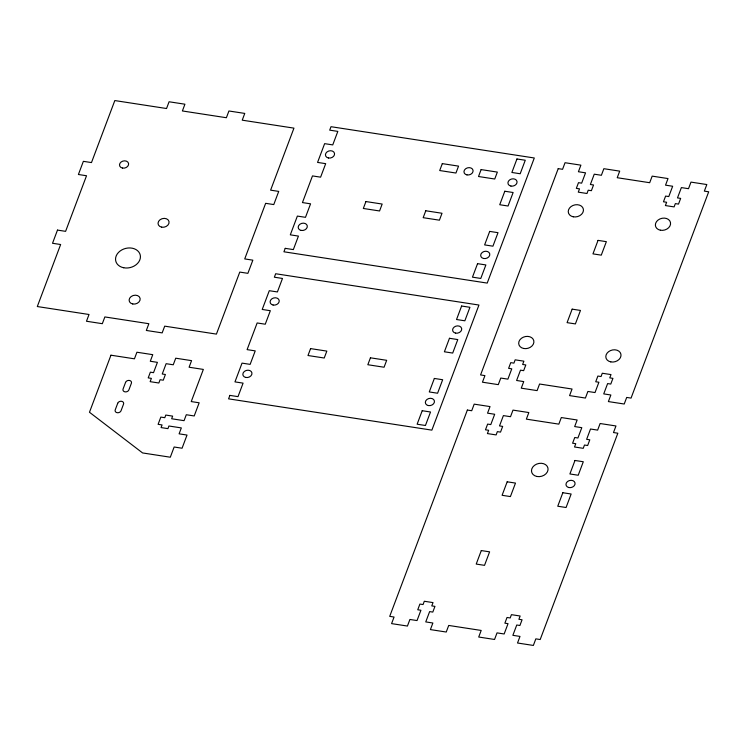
<?xml version="1.0" encoding="UTF-8"?>
<svg xmlns="http://www.w3.org/2000/svg" width="746" height="746" viewBox="0 0 746 746"><rect width="100%" height="100%" fill="white"/><g stroke="black" fill="none" stroke-linecap="round" stroke-linejoin="round"><path stroke-width="1.12" d="M57.479 230.094L52.528 243.271L60.64 244.52L37.3 306.541L89.026 314.495L86.48 321.246L102.323 323.689L104.86 316.938L148.864 323.708L146.328 330.459L162.162 332.893L164.707 326.151L216.424 334.105L239.774 272.085L247.886 273.334L252.847 260.168L244.725 258.918L265.651 203.322L273.773 204.572L278.724 191.405L270.611 190.155L293.952 128.135L242.226 120.171L244.763 113.42L228.929 110.986L226.383 117.728L182.388 110.958L184.924 104.207L169.081 101.773L166.544 108.524L114.819 100.561L91.478 162.581L83.366 161.332L78.405 174.499L86.527 175.748L65.601 231.344L57.479 230.094M110.949 355.199L89.473 412.258L142.589 452.943L170.312 457.214L174.144 447.003L182.071 448.225L187.022 435.058L179.105 433.836L181.334 427.915L168.922 426.003L167.934 428.633L161.071 427.579L162.059 424.94L158.105 424.334L160.828 417.089L164.791 417.704L165.78 415.065L172.643 416.128L171.655 418.758L184.057 420.669L186.295 414.739L194.212 415.96L199.163 402.793L191.246 401.572L203.35 369.419L189.092 367.228L191.573 360.644L175.73 358.201L173.249 364.785L166.125 363.694L162.246 374.007L165.407 374.492L163.262 380.199L160.092 379.714L158.851 383.006L150.142 381.663L151.382 378.371L148.212 377.886L150.356 372.179L153.527 372.664L157.415 362.351L150.282 361.25L152.762 354.667L136.919 352.233L134.439 358.817L110.949 355.199M117.719 403.26L115.238 409.843A3.077 2.406 -14.5 0 0 117.234 412.706A3.077 2.406 -14.5 0 0 121.048 410.738L123.528 404.155A3.077 2.406 -14.5 0 0 121.533 401.292A3.077 2.406 -14.5 0 0 117.719 403.26M125.561 382.409L123.081 388.992A3.077 2.406 -14.5 0 0 125.076 391.855A3.077 2.406 -14.5 0 0 128.89 389.888L131.371 383.304A3.077 2.406 -14.5 0 0 129.375 380.441A3.077 2.406 -14.5 0 0 125.561 382.409M229.88 395.389L228.584 398.849L431.869 430.134L478.951 305.039L275.666 273.745L274.36 277.204L282.482 278.454L277.4 291.947L269.287 290.698L262.219 309.459L270.341 310.709L265.259 324.212L257.146 322.962L247.103 349.632L255.225 350.881L250.143 364.374L242.03 363.125L234.962 381.887L243.084 383.136L238.002 396.639L229.88 395.389M285.224 248.343L283.928 251.794L487.213 283.088L534.295 157.984L331.01 126.699L329.704 130.149L337.826 131.399L332.744 144.901L324.631 143.652L317.563 162.414L325.685 163.663L320.603 177.166L312.481 175.916L302.447 202.576L310.569 203.826L305.487 217.328L297.365 216.079L290.306 234.841L298.428 236.09L293.346 249.593L285.224 248.343M310.588 348.606L307.986 355.516L324.221 358.015L326.832 351.105L310.588 348.606M365.932 201.551L363.33 208.47L379.565 210.969L382.166 204.05L365.932 201.551M442.303 163.626L439.702 170.536L455.946 173.035L458.548 166.125L442.303 163.626M370.436 357.81L367.834 364.729L384.069 367.228L386.67 360.309L370.436 357.81M425.78 210.764L423.178 217.683L439.413 220.182L442.014 213.263L425.78 210.764M481.114 169.594L478.512 176.513L494.747 179.012L497.349 172.093L481.114 169.594M422.208 410.71L417.135 424.213L425.444 425.49L430.526 411.997L422.208 410.71M434.349 378.446L429.276 391.948L437.585 393.226L442.667 379.733L434.349 378.446M449.465 338.283L444.392 351.786L452.701 353.063L457.783 339.57L449.465 338.283M461.615 306.019L456.533 319.521L464.851 320.799L469.924 307.305L461.615 306.019M477.552 263.664L472.47 277.158L480.788 278.445L485.87 264.942L477.552 263.664M489.693 231.4L484.62 244.902L492.929 246.18L498.011 232.677L489.693 231.4M504.809 191.237L499.736 204.73L508.045 206.017L513.127 192.515L504.809 191.237M516.95 158.973L511.877 172.475L520.186 173.753L525.268 160.25L516.95 158.973M467.36 410.058L389.71 616.364L394.065 617.035L391.585 623.619L407.428 626.053L409.908 619.469L417.033 620.569L420.921 610.256L417.751 609.771L419.895 604.064L423.066 604.549L424.306 601.257L433.016 602.6L431.775 605.892L434.946 606.377L432.801 612.084L429.631 611.599L425.752 621.912L432.876 623.013L430.395 629.596L446.239 632.03L448.719 625.446L481.189 630.445L478.708 637.028L494.551 639.471L497.032 632.878L504.156 633.979L508.035 623.665L504.874 623.18L507.019 617.474L510.189 617.958L511.43 614.667L520.139 616.01L518.899 619.301L522.069 619.786L519.915 625.493L516.754 625.008L512.866 635.322L519.999 636.422L517.519 643.005L533.362 645.439L535.833 638.856L540.197 639.527L617.837 433.221L613.482 432.549L615.963 425.966L600.12 423.523L597.639 430.116L590.515 429.015L586.636 439.329L589.797 439.814L587.652 445.521L584.482 445.036L583.241 448.327L574.532 446.985L575.772 443.693L572.602 443.208L574.756 437.501L577.917 437.986L581.805 427.672L574.672 426.572L577.152 419.989L561.309 417.555L558.838 424.138L526.359 419.14L528.839 412.557L512.996 410.113L510.516 416.697L503.391 415.606L499.512 425.919L502.673 426.404L500.529 432.111L497.358 431.626L496.127 434.918L487.408 433.575L488.649 430.283L485.478 429.799L487.632 424.092L490.793 424.577L494.682 414.263L487.548 413.163L490.029 406.579L474.186 404.145L471.714 410.729L467.36 410.058M558.213 168.633L480.573 374.94L484.928 375.611L482.448 382.194L498.291 384.638L500.771 378.054L507.895 379.145L511.775 368.832L508.613 368.347L510.758 362.64L513.929 363.125L515.169 359.833L523.878 361.176L522.638 364.468L525.809 364.953L523.655 370.659L520.494 370.175L516.605 380.488L523.739 381.588L521.258 388.172L537.101 390.606L539.572 384.022L572.051 389.02L569.571 395.604L585.414 398.047L587.885 391.464L595.019 392.555L598.898 382.241L595.728 381.756L597.882 376.049L601.052 376.534L602.283 373.242L611.002 374.585L609.762 377.877L612.932 378.362L610.778 384.069L607.617 383.584L603.728 393.897L610.862 394.998L608.382 401.581L624.225 404.015L626.696 397.431L631.051 398.103L708.7 191.797L704.345 191.125L706.826 184.542L690.982 182.108L688.502 188.691L681.378 187.591L677.489 197.904L680.66 198.399L678.515 204.096L675.344 203.611L674.104 206.903L665.395 205.56L666.635 202.269L663.464 201.784L665.609 196.077L668.78 196.562L672.659 186.248L665.535 185.157L668.015 178.564L652.172 176.131L649.691 182.714L617.222 177.716L619.702 171.132L603.859 168.699L601.379 175.282L594.254 174.182L590.375 184.495L593.536 184.98L591.392 190.687L588.221 190.202L586.981 193.494L578.271 192.151L579.511 188.859L576.341 188.374L578.495 182.667L581.656 183.152L585.545 172.839L578.411 171.739L580.892 165.155L565.048 162.721L562.568 169.305L558.213 168.633M481.291 550.567L476.218 564.069L484.527 565.347L489.609 551.844L481.291 550.567M507.177 481.804L502.095 495.297L510.413 496.575L515.495 483.082L507.177 481.804M572.154 309.142L567.072 322.645L575.39 323.923L580.472 310.429L572.154 309.142M598.04 240.38L592.958 253.873L601.276 255.151L606.358 241.657L598.04 240.38M562.838 492.724L557.756 506.226L566.074 507.504L571.147 494.011L562.838 492.724M574.98 460.469L569.897 473.962L578.215 475.239L583.297 461.746L574.98 460.469M122.503 168.083A4.625 3.609 -14.5 0 0 128.554 163.43A4.625 3.609 -14.5 0 0 121.132 161.985A4.625 3.609 -14.5 0 0 122.503 168.083M132.751 303.986A5.604 4.373 -14.5 0 0 140.099 298.344A5.604 4.373 -14.5 0 0 131.1 296.582A5.604 4.373 -14.5 0 0 132.751 303.986M161.668 227.166A5.604 4.373 -14.5 0 0 169.006 221.525A5.604 4.373 -14.5 0 0 160.008 219.772A5.604 4.373 -14.5 0 0 161.668 227.166M123.724 267.758A12.607 9.847 -14.5 0 0 140.248 255.067A12.607 9.847 -14.5 0 0 119.985 251.113A12.607 9.847 -14.5 0 0 123.724 267.758M245.844 377.467A4.625 3.609 -14.5 0 0 251.906 372.814A4.625 3.609 -14.5 0 0 244.474 371.359A4.625 3.609 -14.5 0 0 245.844 377.467M273.101 305.039A4.625 3.609 -14.5 0 0 279.163 300.386A4.625 3.609 -14.5 0 0 271.73 298.932A4.625 3.609 -14.5 0 0 273.101 305.039M428.335 405.554A4.625 3.609 -14.5 0 0 434.396 400.9A4.625 3.609 -14.5 0 0 426.964 399.455A4.625 3.609 -14.5 0 0 428.335 405.554M455.592 333.126A4.625 3.609 -14.5 0 0 461.653 328.473A4.625 3.609 -14.5 0 0 454.23 327.028A4.625 3.609 -14.5 0 0 455.592 333.126M466.968 174.9A4.625 3.609 -14.5 0 0 473.029 170.247A4.625 3.609 -14.5 0 0 465.597 168.792A4.625 3.609 -14.5 0 0 466.968 174.9M301.188 230.421A4.625 3.609 -14.5 0 0 307.249 225.768A4.625 3.609 -14.5 0 0 299.817 224.313A4.625 3.609 -14.5 0 0 301.188 230.421M328.445 157.993A4.625 3.609 -14.5 0 0 334.506 153.34A4.625 3.609 -14.5 0 0 327.074 151.886A4.625 3.609 -14.5 0 0 328.445 157.993M483.678 258.508A4.625 3.609 -14.5 0 0 489.74 253.854A4.625 3.609 -14.5 0 0 482.308 252.4A4.625 3.609 -14.5 0 0 483.678 258.508M510.935 186.08A4.625 3.609 -14.5 0 0 516.997 181.427A4.625 3.609 -14.5 0 0 509.565 179.972A4.625 3.609 -14.5 0 0 510.935 186.08M536.924 476.48A8.402 6.565 -14.5 0 0 547.946 468.022A8.402 6.565 -14.5 0 0 534.444 465.383A8.402 6.565 -14.5 0 0 536.924 476.48M568.965 487.567A4.625 3.609 -14.5 0 0 575.017 482.914A4.625 3.609 -14.5 0 0 567.594 481.468A4.625 3.609 -14.5 0 0 568.965 487.567M523.692 348.485A7.702 6.015 -14.5 0 0 533.791 340.726A7.702 6.015 -14.5 0 0 521.407 338.311A7.702 6.015 -14.5 0 0 523.692 348.485M573.245 216.797A7.702 6.015 -14.5 0 0 583.344 209.039A7.702 6.015 -14.5 0 0 570.97 206.623A7.702 6.015 -14.5 0 0 573.245 216.797M610.806 361.894A7.702 6.015 -14.5 0 0 620.905 354.136A7.702 6.015 -14.5 0 0 608.531 351.72A7.702 6.015 -14.5 0 0 610.806 361.894M660.369 230.206A7.702 6.015 -14.5 0 0 670.467 222.448A7.702 6.015 -14.5 0 0 658.093 220.033A7.702 6.015 -14.5 0 0 660.369 230.206"/></g></svg>
